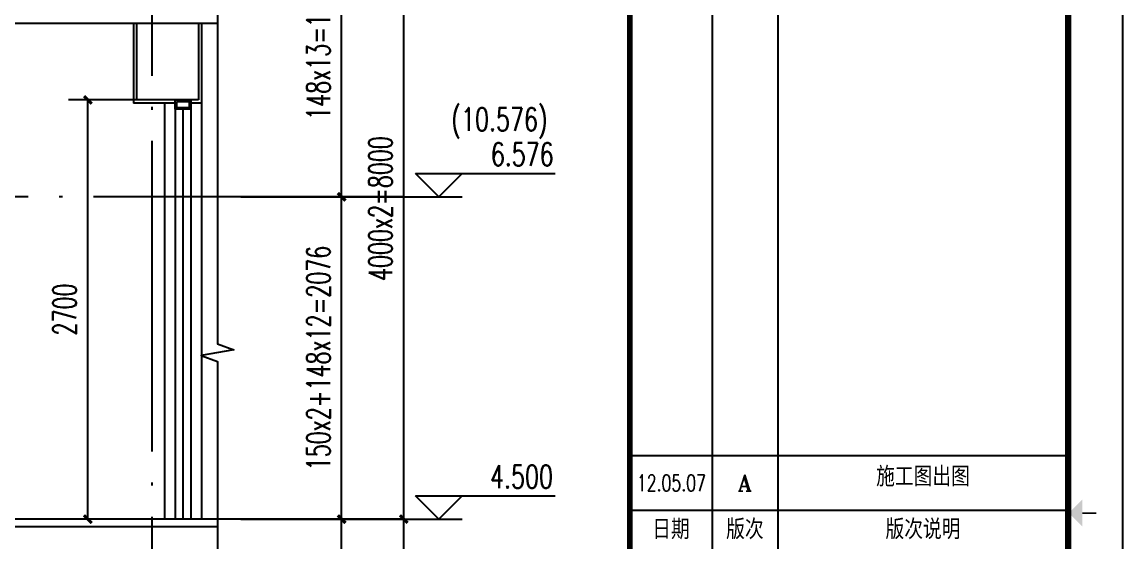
# Model space of a CAD drawing. Extents: x 239268 to 489116, y -316056 to -246175.
# Drawn here: x 453876 to 460972, y -261211 to -257862 of the extents above; entities that cross this region are included whole.
import ezdxf
from ezdxf.enums import TextEntityAlignment as Align

# ---------------------------------------------------------------- set-up
doc = ezdxf.new("R2010")
doc.units = 0
doc.header["$LTSCALE"] = 1000
doc.header["$MEASUREMENT"] = 0
doc.linetypes.add('DOTE', pattern=[2.42, 2, -0.2, 0.02, -0.2])
doc.layers.get('0').update_dxf_attribs({"linetype": 'CONTINUOUS'})
doc.layers.get('Defpoints').update_dxf_attribs({"color": 6, "linetype": 'CONTINUOUS'})
for name, color, linetype in [('A-墙线', 2, 'CONTINUOUS'), ('A-立面看线', 117, 'CONTINUOUS'), ('DIM_ELEV', 3, 'CONTINUOUS'), ('DIM_SYMB', 3, 'CONTINUOUS'), ('DOTE', 26, 'DOTE'), ('PUB_DIM', 3, 'CONTINUOUS'), ('PUB_TEXT', 7, 'CONTINUOUS'), ('WALL', 2, 'CONTINUOUS'), ('WINDOW', 4, 'CONTINUOUS'), ('图框', 85, 'CONTINUOUS'), ('看线1', 7, 'CONTINUOUS'), ('面层', 185, 'CONTINUOUS')]:
    doc.layers.add(name, color=color, linetype=linetype)
doc.styles.add('_TCH_DIM', font='SIMPLEX', dxfattribs={"bigfont": 'GBCBIG'})
doc.styles.add('DIM_FONT', font='SIMPLEX.shx', dxfattribs={"width": 0.65})
doc.styles.add('TKZ1_tjhts.shx', font='tjromant.shx', dxfattribs={"bigfont": 'tjhts.shx'})
doc.styles.add('TKZ2_tjkts.shx', font='tjromant.shx', dxfattribs={"bigfont": 'tjkts.shx'})
doc.dimstyles.new('DIMN50', dxfattribs={"dimscale": 0.5, "dimtxt": 300, "dimasz": 100, "dimexe": 250, "dimexo": 300, "dimgap": 150, "dimtad": 1, "dimdec": 0, "dimzin": 0, "dimdsep": 46, "dimtxsty": 'DIM_FONT', "dimblk": 'ARCHTICK', "dimcen": 0.09, "dimclrt": 7, "dimazin": 2, "dimtfac": 1, "dimtdec": 0, "dimtix": 1, "dimtmove": 2, "dimatfit": 3, "dimfxl": 0, "dimtolj": 1, "dimtzin": 0, "dimarcsym": 0})

# ---------------------------------------------------------------- blocks, each defined once
blk = doc.blocks.new('TJAD_TK_A0')
at = {"layer": '图框'}
for p, q in [((2162, -441.7), (2162, 399.3)), ((2087, 389.3), (2087, -30.7)), ((2099, 389.3), (2099, -30.7)), ((2072, -10.7), (2152, -10.7)), ((2072, -20.7), (2152, -20.7))]:
    blk.add_line(p, q, dxfattribs=at)
at = {"layer": '图框', "const_width": 1.2}
blk.add_lwpolyline([(2152, -431.7), (2152, 389.3), (998, 389.3), (998, -431.7)], close=True, dxfattribs=at)
at = {"layer": '图框'}
for points, const_width in [([(2072, 389.3), (2072, -431.7)], 1), ([(2154.61, -21.2), (2157.11, -21.2)], 0.3)]:
    blk.add_lwpolyline(points, dxfattribs=dict(at, const_width=const_width))
blk.add_solid([(2154.61, -23.7), (2154.61, -18.7), (2152.11, -21.2)], dxfattribs=at)
at = {"layer": '图框', "style": 'TKZ2_tjkts.shx'}
for s, p in [('日期', (2079.5, -24.16)), ('版次', (2093, -24.16)), ('版次说明', (2125.5, -24.16))]:
    blk.add_text(s, height=3.6, dxfattribs=at).set_placement(p, align=Align.MIDDLE_CENTER)
blk = doc.blocks.new('_ArchTick')
at = {"color": 0, "linetype": 'ByBlock', "const_width": 0.4}
blk.add_lwpolyline([(-0.5, -0.5), (0.5, 0.5)], dxfattribs=at)
blk = doc.blocks.new('*D22')
at = {"layer": 'Defpoints', "color": 0}
for p in [(454299.7, -258364.2), (454818.5, -258364.2), (454818.5, -261064.2)]:
    blk.add_point(p, dxfattribs=at)
at = {"layer": 'PUB_DIM', "color": 0, "lineweight": -2}
for p, q in [((454668.5, -258364.2), (454174.7, -258364.2)), ((454299.7, -261064.2), (454299.7, -258364.2)), ((454668.5, -261064.2), (454174.7, -261064.2))]:
    blk.add_line(p, q, dxfattribs=at)
at = {"layer": 'PUB_DIM', "color": 0, "lineweight": -2, "xscale": 50, "yscale": 50, "zscale": 50}
for p, rotation in [((454299.7, -258364.2), 90), ((454299.7, -261064.2), 270)]:
    blk.add_blockref('_ArchTick', p, dxfattribs=dict(at, rotation=rotation))
at = {"layer": 'PUB_DIM', "color": 7, "insert": (454149.7, -259714.2), "char_height": 150, "attachment_point": 5, "rotation": 90, "style": 'DIM_FONT'}
blk.add_mtext('\\A1;2700', dxfattribs=at)
blk = doc.blocks.new('*D312')
at = {"layer": 'Defpoints', "color": 0}
for p in [(455135.7, -261064.2), (456335.7, -261064.2), (455135.7, -265564.2)]:
    blk.add_point(p, dxfattribs=at)
at = {"layer": 'PUB_DIM', "color": 0, "lineweight": -2}
for p, q in [((455285.7, -261064.2), (456460.7, -261064.2)), ((456335.7, -265564.2), (456335.7, -261064.2)), ((455285.7, -265564.2), (456460.7, -265564.2))]:
    blk.add_line(p, q, dxfattribs=at)
at = {"layer": 'PUB_DIM', "color": 0, "lineweight": -2, "xscale": 50, "yscale": 50, "zscale": 50}
for p, rotation in [((456335.7, -261064.2), 90), ((456335.7, -265564.2), 270)]:
    blk.add_blockref('_ArchTick', p, dxfattribs=dict(at, rotation=rotation))
at = {"layer": 'PUB_DIM', "color": 7, "insert": (456185.7, -263314.2), "char_height": 150, "attachment_point": 5, "rotation": 90, "style": 'DIM_FONT'}
blk.add_mtext('\\A1;4500', dxfattribs=at)
blk = doc.blocks.new('*D313')
at = {"layer": 'Defpoints', "color": 0}
for p in [(455135.7, -257064.2), (456335.7, -257064.2), (455135.7, -261064.2)]:
    blk.add_point(p, dxfattribs=at)
at = {"layer": 'PUB_DIM', "color": 0, "lineweight": -2}
for p, q in [((455285.7, -257064.2), (456460.7, -257064.2)), ((456335.7, -261064.2), (456335.7, -257064.2)), ((455285.7, -261064.2), (456460.7, -261064.2))]:
    blk.add_line(p, q, dxfattribs=at)
at = {"layer": 'PUB_DIM', "color": 0, "lineweight": -2, "xscale": 50, "yscale": 50, "zscale": 50}
for p, rotation in [((456335.7, -257064.2), 90), ((456335.7, -261064.2), 270)]:
    blk.add_blockref('_ArchTick', p, dxfattribs=dict(at, rotation=rotation))
at = {"layer": 'PUB_DIM', "color": 7, "insert": (456185.7, -259064.2), "char_height": 150, "attachment_point": 5, "rotation": 90, "style": 'DIM_FONT'}
blk.add_mtext('\\A1;4000x2=8000', dxfattribs=at)
blk = doc.blocks.new('*D320')
at = {"layer": 'Defpoints', "color": 0}
for p in [(455135.7, -261064.2), (455935.7, -261064.2), (455135.7, -263314.2)]:
    blk.add_point(p, dxfattribs=at)
at = {"layer": 'PUB_DIM', "color": 0, "lineweight": -2}
for p, q in [((455285.7, -261064.2), (456060.7, -261064.2)), ((455935.7, -263314.2), (455935.7, -261064.2)), ((455285.7, -263314.2), (456060.7, -263314.2))]:
    blk.add_line(p, q, dxfattribs=at)
at = {"layer": 'PUB_DIM', "color": 0, "lineweight": -2, "xscale": 50, "yscale": 50, "zscale": 50}
for p, rotation in [((455935.7, -261064.2), 90), ((455935.7, -263314.2), 270)]:
    blk.add_blockref('_ArchTick', p, dxfattribs=dict(at, rotation=rotation))
at = {"layer": 'PUB_DIM', "color": 7, "insert": (455785.7, -262189.2), "char_height": 150, "attachment_point": 5, "rotation": 90, "style": 'DIM_FONT'}
blk.add_mtext('\\A1;150x15=2250', dxfattribs=at)
blk = doc.blocks.new('*D321')
at = {"layer": 'Defpoints', "color": 0}
for p in [(455135.7, -258988.2), (455935.7, -258988.2), (455135.7, -261064.2)]:
    blk.add_point(p, dxfattribs=at)
at = {"layer": 'PUB_DIM', "color": 0, "lineweight": -2}
for p, q in [((455285.7, -258988.2), (456060.7, -258988.2)), ((455935.7, -261064.2), (455935.7, -258988.2)), ((455285.7, -261064.2), (456060.7, -261064.2))]:
    blk.add_line(p, q, dxfattribs=at)
at = {"layer": 'PUB_DIM', "color": 0, "lineweight": -2, "xscale": 50, "yscale": 50, "zscale": 50}
for p, rotation in [((455935.7, -258988.2), 90), ((455935.7, -261064.2), 270)]:
    blk.add_blockref('_ArchTick', p, dxfattribs=dict(at, rotation=rotation))
at = {"layer": 'PUB_DIM', "color": 7, "insert": (455785.7, -260026.2), "char_height": 150, "attachment_point": 5, "rotation": 90, "style": 'DIM_FONT'}
blk.add_mtext('\\A1;150x2+148x12=2076', dxfattribs=at)
blk = doc.blocks.new('*D322')
at = {"layer": 'Defpoints', "color": 0}
for p in [(455135.7, -257064.2), (455935.7, -257064.2), (455135.7, -258988.2)]:
    blk.add_point(p, dxfattribs=at)
at = {"layer": 'PUB_DIM', "color": 0, "lineweight": -2}
for p, q in [((455285.7, -257064.2), (456060.7, -257064.2)), ((455935.7, -258988.2), (455935.7, -257064.2)), ((455285.7, -258988.2), (456060.7, -258988.2))]:
    blk.add_line(p, q, dxfattribs=at)
at = {"layer": 'PUB_DIM', "color": 0, "lineweight": -2, "xscale": 50, "yscale": 50, "zscale": 50}
for p, rotation in [((455935.7, -257064.2), 90), ((455935.7, -258988.2), 270)]:
    blk.add_blockref('_ArchTick', p, dxfattribs=dict(at, rotation=rotation))
at = {"layer": 'PUB_DIM', "color": 7, "insert": (455785.7, -258026.2), "char_height": 150, "attachment_point": 5, "rotation": 90, "style": 'DIM_FONT'}
blk.add_mtext('\\A1;148x13=1924', dxfattribs=at)

msp = doc.modelspace()

# ---------------------------------------------------------------- linework, layer by layer
at = {"layer": 'A-墙线'}
for p, q in [((454613.1, -257869.9), (454613.1, -258364.2)), ((455013.1, -257869.9), (455013.1, -258364.2))]:
    msp.add_line(p, q, dxfattribs=at)
at = {"layer": 'A-立面看线'}
for p, q in [((454793.1, -258384.2), (454793.1, -261064.2)), ((455033.1, -258384.2), (455033.1, -261064.2))]:
    msp.add_line(p, q, dxfattribs=at)
at = {"layer": 'DIM_ELEV'}
for p, q in [((456562.4, -258988.2), (456412.4, -258838.2)), ((456412.4, -258838.2), (457312.4, -258838.2)), ((456562.4, -258988.2), (456712.4, -258838.2)), ((455701.3, -258988.2), (456712.4, -258988.2)), ((456562.4, -261064.2), (456412.4, -260914.2)), ((456412.4, -260914.2), (457312.4, -260914.2)), ((456562.4, -261064.2), (456712.4, -260914.2)), ((455701.3, -261064.2), (456712.4, -261064.2))]:
    msp.add_line(p, q, dxfattribs=at)
at = {"layer": 'DIM_SYMB'}
for points in [[(455135.7, -248614.2), (455135.7, -259935.3), (455240.7, -259973.5), (455030.7, -260010.5), (455135.7, -260047.8), (455135.7, -271368.9)], [(444413.1, -257869.9), (449718.1, -257869.9), (449756.4, -257764.9), (449793.4, -257974.9), (449830.6, -257869.9), (455135.7, -257869.9)]]:
    msp.add_lwpolyline(points, dxfattribs=at)
at = {"layer": 'DOTE'}
for p, q in [((454713.1, -246528.2), (454713.1, -272168.9)), ((456335.7, -258988.2), (443635.1, -258988.2)), ((456335.7, -261064.2), (443635.1, -261064.2))]:
    msp.add_line(p, q, dxfattribs=at)
at = {"layer": 'WALL'}
for p, q in [((455013.1, -258364.2), (454613.1, -258364.2)), ((455135.7, -261114.2), (451513.1, -261114.2))]:
    msp.add_line(p, q, dxfattribs=at)
at = {"layer": 'WINDOW', "linetype": 'Continuous'}
for p, q in [((454863.1, -258424.2), (454863.1, -261064.2)), ((454913.1, -258424.2), (454913.1, -261064.2)), ((454963.1, -258424.2), (454963.1, -261064.2))]:
    msp.add_line(p, q, dxfattribs=at)
at = {"layer": '图框', "color": 1}
msp.add_lwpolyline([(419864.8, -246528.2), (457793.2, -246528.2), (457793.2, -275521.9), (419864.8, -275521.9)], close=True, dxfattribs=at)
at = {"layer": '看线1'}
for points in [[(454863.1, -258364.2), (454963.1, -258364.2), (454963.1, -258424.2), (454863.1, -258424.2)], [(454873.1, -258374.2), (454953.1, -258374.2), (454953.1, -258414.2), (454873.1, -258414.2)]]:
    msp.add_lwpolyline(points, close=True, dxfattribs=at)
at = {"layer": '面层'}
for p in [(454593.1, -257869.9), (454863.1, -258384.2)]:
    msp.add_line(p, (454593.1, -258384.2), dxfattribs=at)
for points in [[(455033.1, -257869.9), (455033.1, -258384.2), (454963.1, -258384.2)], [(455135.7, -261064.2), (451563.1, -261064.2)]]:
    msp.add_lwpolyline(points, dxfattribs=at)

# ---------------------------------------------------------------- block references
at = {"layer": '图框', "xscale": 35.31510107015492, "yscale": 35.31510107015492, "zscale": 35.31510107015458}
msp.add_blockref('TJAD_TK_A0', (384620.3, -260276.3), dxfattribs=at)

# ---------------------------------------------------------------- texts
at = {"layer": 'PUB_TEXT', "style": '_TCH_DIM', "width": 0.705882}
for s, p in [('(10.576)', (456642.4, -258563.2)), ('6.576', (456897.4, -258788.2)), ('4.500', (456892.4, -260864.2))]:
    msp.add_text(s, height=148.75, dxfattribs=at).set_placement(p)
at = {"layer": '图框', "color": 3, "style": 'TKZ1_tjhts.shx'}
for s, height, p in [('施工图出图', 127.13, (459682.5, -260789.9)), ('A', 105.9, (458534.8, -260830.9))]:
    msp.add_text(s, height=height, dxfattribs=at).set_placement(p, align=Align.MIDDLE_CENTER)
at = {"layer": '图框', "color": 3, "style": 'TKZ1_tjhts.shx', "width": 0.7}
msp.add_text('12.05.07', height=105.95, dxfattribs=at).set_placement((458060.8, -260830.9), align=Align.MIDDLE_CENTER)

# ---------------------------------------------------------------- dimensions: what is measured, and where the dimension line sits
at = {"layer": 'PUB_DIM'}
for p1, p2, distance, text, picture, middle in [((455135.7, -261064.2), (455135.7, -257064.2), -1200, '4000x2=8000', '*D313', (456185.7, -259064.2)), ((455135.7, -258988.2), (455135.7, -257064.2), -800, '148x13=1924', '*D322', (455785.7, -258026.2)), ((455135.7, -261064.2), (455135.7, -258988.2), -800, '150x2+148x12=2076', '*D321', (455785.7, -260026.2)), ((455135.7, -263314.2), (455135.7, -261064.2), -800, '150x15=2250', '*D320', (455785.7, -262189.2))]:
    dim = msp.add_aligned_dim(p1=p1, p2=p2, distance=distance, text=text, dimstyle='DIMN50', dxfattribs=at)
    dim.commit()
    dim.dimension.update_dxf_attribs({"geometry": picture, "text_midpoint": middle})
for p1, p2, distance, picture, middle in [((454818.5, -261064.2), (454818.5, -258364.2), 518.8, '*D22', (454149.7, -259714.2)), ((455135.7, -265564.2), (455135.7, -261064.2), -1200, '*D312', (456185.7, -263314.2))]:
    dim = msp.add_aligned_dim(p1=p1, p2=p2, distance=distance, dimstyle='DIMN50', dxfattribs=at)
    dim.commit()
    dim.dimension.update_dxf_attribs({"geometry": picture, "text_midpoint": middle})

doc.saveas('drawing.dxf')
